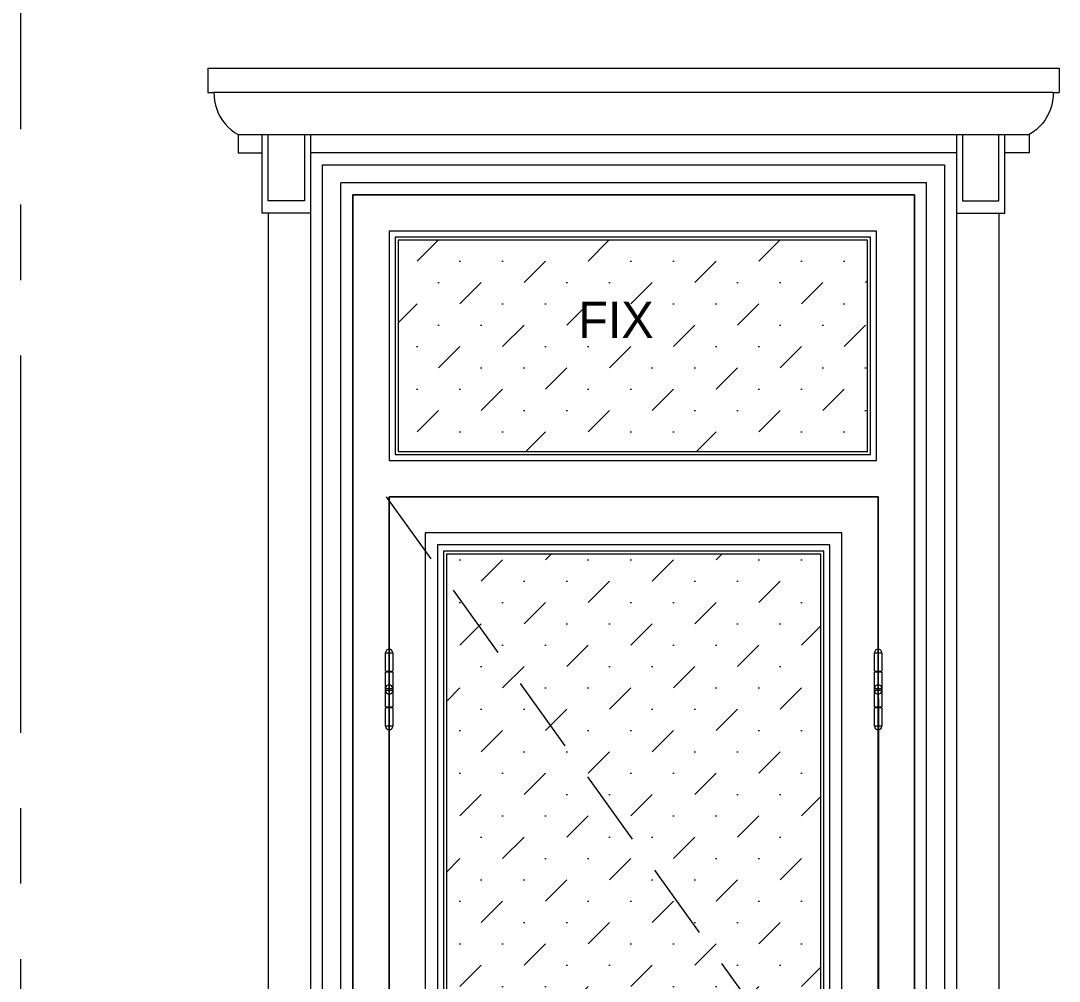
# Model space of a CAD drawing. Header units: millimetres. Extents: x 1832547 to 2001569, y -558009 to -417808.
# Drawn here: x 1948965 to 1950684, y -522168 to -520577 of the extents above; entities that cross this region are included whole.
import ezdxf

# ---------------------------------------------------------------- set-up
doc = ezdxf.new("R2010")
doc.units = ezdxf.units.MM
doc.header["$MEASUREMENT"] = 0
doc.linetypes.add('CENTER', pattern=[2, 1.25, -0.25, 0.25, -0.25])
doc.linetypes.add('HIDDEN', pattern=[9.525, 6.35, -3.175])
doc.layers.get('0').update_dxf_attribs({"linetype": 'CONTINUOUS'})
for name, color, linetype, lineweight in [('AUDIT_I_120404221301-0', 7, 'CONTINUOUS', 15), ('CA . CỬA', 251, 'CONTINUOUS', 5), ('CA. HATCH', 250, 'CONTINUOUS', 9), ('CA.dim 08', 8, 'CONTINUOUS', 13), ('CA.khuat 75', 75, 'HIDDEN', 9), ('CA.noi that 15', 15, 'CONTINUOUS', 9), ('CA.thay 145', 145, 'CONTINUOUS', 18), ('CA.tim 67', 67, 'CENTER', 9), ('CA_manh 08', 8, 'CONTINUOUS', 9)]:
    doc.layers.add(name, color=color, linetype=linetype, lineweight=lineweight)
doc.styles.add('CA.JSC1', font='Vhavan.ttf', dxfattribs={"width": 0.8})

# ---------------------------------------------------------------- blocks, each defined once
blk = doc.blocks.new('BANLE')
at = {"layer": 'CA.noi that 15'}
for p, q in [((0, 68.6), (12, 68.6)), ((0, 38.2), (0, 68.6)), ((12, 68.6), (12, 38.2)), ((0, 38.2), (12, 38.2)), ((0, 6), (0, 36.4)), ((12, 36.4), (0, 36.4)), ((4, 38.2), (8, 38.2)), ((4, 36.4), (4, 38.2)), ((8, 36.4), (4, 36.4)), ((8, 38.2), (8, 36.4)), ((12, 36.4), (12, 6)), ((12, 6), (0, 6))]:
    blk.add_line(p, q, dxfattribs=at)
for centre, start, end in [((6, 68.6), 0, 180), ((6, 6), 180, 0)]:
    blk.add_arc(centre, 6, start, end, dxfattribs=at)

msp = doc.modelspace()

# ---------------------------------------------------------------- hatches: boundary and pattern name
at = {"layer": 'CA. HATCH'}
h = msp.add_hatch(dxfattribs=at)
h.set_pattern_fill('MUDST', color=256, scale=200, angle=45, double=1)
h.set_pattern_definition([(45, (-18681.14, 3698.363), (35.355339, 106.0660172), [50, -50, 0, -50, 0, -50])])
h.paths.add_polyline_path([(1949589.7, -521290.2), (1950366.8, -521290.2), (1950366.8, -520940.2), (1949589.7, -520940.2)])
h.paths.add_polyline_path([(1949669.7, -522700.2), (1950289.7, -522700.2), (1950289.7, -521460.2), (1949669.7, -521460.2)])

# ---------------------------------------------------------------- linework, layer by layer
at = {"layer": 'CA . CỬA'}
msp.add_lwpolyline([(1949514.7, -522700.2), (1949514.7, -520865.2), (1950444.7, -520865.2), (1950444.7, -522700.2)], dxfattribs=at)
at = {"layer": 'CA.dim 08'}
for points in [[(1949584.7, -521295.2), (1950371.8, -521295.2), (1950371.8, -520935.2), (1949584.7, -520935.2)], [(1949589.7, -521290.2), (1950366.8, -521290.2), (1950366.8, -520940.2), (1949589.7, -520940.2)]]:
    msp.add_lwpolyline(points, close=True, dxfattribs=at)
for points in [[(1949574.7, -521365.2), (1950382.9, -521365.2)], [(1950294.7, -522700.2), (1950294.7, -521455.2), (1949664.7, -521455.2), (1949664.7, -522700.2)], [(1950289.7, -522700.2), (1950289.7, -521460.2), (1949669.7, -521460.2), (1949669.7, -522700.2)]]:
    msp.add_lwpolyline(points, dxfattribs=at)
at = {"layer": 'CA.khuat 75', "ltscale": 20}
msp.add_lwpolyline([(1949569.7, -521365.2), (1950384.7, -522500.2), (1950240.8, -522700.2)], dxfattribs=at)
at = {"layer": 'CA.noi that 15'}
msp.add_lwpolyline([(1950304.7, -522700.2), (1950304.7, -521445.2), (1949654.7, -521445.2), (1949654.7, -522700.2)], dxfattribs=at)
at = {"layer": 'CA.thay 145'}
for p, q in [((1949274.7, -520655.2), (1949274.7, -520695.2)), ((1949274.7, -520655.2), (1950684.5, -520655.2)), ((1950684.5, -520655.2), (1950684.5, -520695.2)), ((1949274.7, -520695.2), (1949284.7, -520695.2)), ((1949284.7, -520695.2), (1949284.9, -520702.3)), ((1950674.5, -520695.2), (1949284.7, -520695.2)), ((1949284.9, -520702.3), (1949285.7, -520709.3)), ((1950674.3, -520702.3), (1950673.5, -520709.3)), ((1950674.5, -520695.2), (1950674.3, -520702.3)), ((1950674.5, -520695.2), (1950684.5, -520695.2)), ((1949285.7, -520709.3), (1949287.2, -520716.2)), ((1949287.2, -520716.2), (1949289.2, -520722.9)), ((1949289.2, -520722.9), (1949291.8, -520729.5)), ((1950670, -520722.9), (1950667.4, -520729.5)), ((1950672.1, -520716.2), (1950670, -520722.9)), ((1950673.5, -520709.3), (1950672.1, -520716.2)), ((1949291.8, -520729.5), (1949295.1, -520735.8)), ((1949295.1, -520735.8), (1949298.8, -520741.7)), ((1950664.2, -520735.8), (1950660.4, -520741.7)), ((1950667.4, -520729.5), (1950664.2, -520735.8)), ((1949298.8, -520741.7), (1949303.1, -520747.3)), ((1949303.1, -520747.3), (1949307.9, -520752.5)), ((1949307.9, -520752.5), (1949313.1, -520757.2)), ((1949313.1, -520757.2), (1949318.8, -520761.5)), ((1950646.1, -520757.2), (1950640.5, -520761.5)), ((1950651.3, -520752.5), (1950646.1, -520757.2)), ((1950656.1, -520747.3), (1950651.3, -520752.5)), ((1950660.4, -520741.7), (1950656.1, -520747.3)), ((1949318.8, -520761.5), (1949324.7, -520765.2)), ((1949324.7, -520765.2), (1949364.7, -520765.2)), ((1949324.7, -520765.2), (1949324.7, -520795.2)), ((1949364.7, -520795.2), (1949364.7, -520765.2)), ((1949364.7, -520765.2), (1949374.7, -520765.2)), ((1949374.7, -520765.2), (1949434.7, -520765.2)), ((1949434.7, -520765.2), (1949444.7, -520765.2)), ((1949444.7, -520765.2), (1950514.5, -520765.2)), ((1949444.7, -520765.2), (1949444.7, -520795.2)), ((1950514.5, -520765.2), (1950524.5, -520765.2)), ((1950514.5, -520765.2), (1950514.5, -520795.2)), ((1950524.5, -520765.2), (1950584.5, -520765.2)), ((1950584.5, -520765.2), (1950594.5, -520765.2)), ((1950594.5, -520765.2), (1950634.5, -520765.2)), ((1950594.5, -520795.2), (1950594.5, -520765.2)), ((1950640.5, -520761.5), (1950634.5, -520765.2)), ((1950634.5, -520765.2), (1950634.5, -520795.2)), ((1949324.7, -520795.2), (1949364.7, -520795.2)), ((1949364.7, -520895.2), (1949364.7, -520795.2)), ((1950514.5, -520795.2), (1949444.7, -520795.2)), ((1949444.7, -520795.2), (1949444.7, -520895.2)), ((1950514.5, -520795.2), (1950514.5, -520895.2)), ((1950594.5, -520895.2), (1950594.5, -520795.2)), ((1950634.5, -520795.2), (1950594.5, -520795.2)), ((1949514.7, -522700.2), (1949514.7, -520865.2)), ((1949514.7, -520865.2), (1950444.5, -520865.2)), ((1950444.5, -520865.2), (1950444.5, -522700.2)), ((1949374.7, -520895.2), (1949364.7, -520895.2)), ((1949374.7, -520895.2), (1949374.7, -522700.2)), ((1949444.7, -520895.2), (1949374.7, -520895.2)), ((1949444.7, -520895.2), (1949444.7, -522700.2)), ((1950514.5, -520895.2), (1950584.5, -520895.2)), ((1950514.5, -520895.2), (1950514.5, -522700.2)), ((1950584.5, -520895.2), (1950594.5, -520895.2)), ((1950584.5, -520895.2), (1950584.5, -522700.2))]:
    msp.add_line(p, q, dxfattribs=at)
for points in [[(1950444.7, -522700.2), (1950444.7, -520865.2), (1949514.7, -520865.2), (1949514.7, -522700.2)], [(1950384.7, -522700.2), (1950384.7, -521365.2), (1949574.7, -521365.2), (1949574.7, -522700.2)], [(1949574.7, -522700.2), (1949574.7, -521365.2), (1950384.7, -521365.2), (1950384.7, -522700.2)], [(1950384.7, -522700.2), (1950384.7, -521365.2)], [(1950324.7, -522700.2), (1950324.7, -521425.2), (1949634.7, -521425.2), (1949634.7, -522700.2)]]:
    msp.add_lwpolyline(points, dxfattribs=at)
for points in [[(1949574.7, -521305.2), (1950381.8, -521305.2), (1950381.8, -520925.2), (1949574.7, -520925.2)], [(1950385.6, -522700.2), (1950385.6, -522700.2), (1950384.7, -521365.2), (1950384.7, -521365.2)]]:
    msp.add_lwpolyline(points, close=True, dxfattribs=at)
at = {"layer": 'CA.tim 67', "ltscale": 500}
msp.add_line((1948964.7, -530756.3), (1948964.7, -514383.7), dxfattribs=at)
at = {"layer": 'CA_manh 08'}
for p, q in [((1949374.7, -520875.2), (1949374.7, -520765.2)), ((1949434.7, -520765.2), (1949434.7, -520875.2)), ((1950524.5, -520765.2), (1950524.5, -520875.2)), ((1950584.5, -520875.2), (1950584.5, -520765.2)), ((1949464.7, -520815.2), (1950494.5, -520815.2)), ((1949464.7, -522700.2), (1949464.7, -520815.2)), ((1950494.5, -520815.2), (1950494.5, -522700.2)), ((1949494.7, -522700.2), (1949494.7, -520845.2)), ((1950464.5, -520845.2), (1949494.7, -520845.2)), ((1950464.5, -522700.2), (1950464.5, -520845.2)), ((1949434.7, -520875.2), (1949374.7, -520875.2)), ((1950524.5, -520875.2), (1950584.5, -520875.2))]:
    msp.add_line(p, q, dxfattribs=at)

# ---------------------------------------------------------------- block references
for p in [(1949568.7, -521692.5), (1950378.7, -521692.5), (1949568.7, -521751.6), (1950378.7, -521751.6)]:
    msp.add_blockref('BANLE', p)

# ---------------------------------------------------------------- texts
at = {"layer": 'AUDIT_I_120404221301-0', "style": 'CA.JSC1'}
msp.add_text('fix', height=60, dxfattribs=at).set_placement((1949888, -521102.2))

doc.saveas('drawing.dxf')
